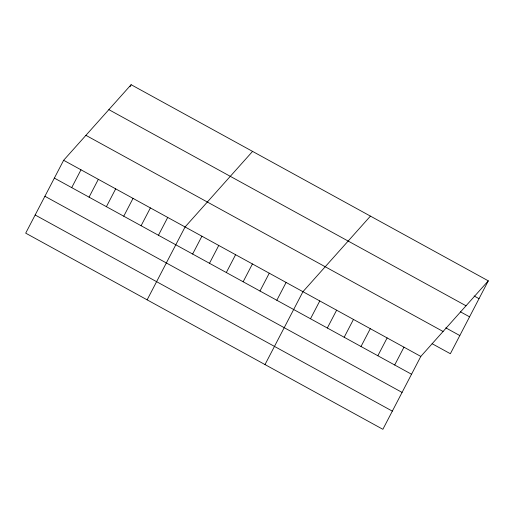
<?xml version="1.0" encoding="UTF-8"?>
<svg xmlns="http://www.w3.org/2000/svg" width="514" height="514" viewBox="0 0 514 514"><rect width="100%" height="100%" fill="white"/><g stroke="black" fill="none" stroke-linecap="round" stroke-linejoin="round"><path stroke-width="0.77" d="M63.64 160.278L25.7 233.157L382.872 429.299L420.812 356.42L488.3 280.843L131.128 84.701L63.64 160.278L420.812 356.42M71.709 187.623L80.987 169.806M130.061 86.757L131.128 84.701M89.057 197.151L98.335 179.328M106.404 206.679L115.682 188.856M123.752 216.208L133.03 198.385M141.099 225.736L150.377 207.913M158.447 235.258L167.725 217.441M147.139 299.842L185.079 226.963L252.567 151.392M192.634 254.032L201.912 236.209M209.474 263.284L218.752 245.461M226.314 272.529L235.592 254.706M243.148 281.775L252.425 263.952M259.988 291.02L269.265 273.197M276.828 300.266L286.105 282.443M265.006 364.567L302.945 291.695L370.433 216.118M310.501 318.764L319.779 300.941M327.341 328.009L336.619 310.186M344.181 337.255L353.459 319.432M361.014 346.5L370.292 328.677M377.854 355.746L387.132 337.929M394.694 364.998L403.972 347.175M488.3 280.843L450.36 353.722L432.12 343.705M474.114 295.974L479.022 298.666M108.859 109.643L466.031 305.785M460.441 311.831L469.565 316.836M445.786 327.848L459.818 335.558M85.909 135.336L443.081 331.479M54.362 178.101L411.534 374.243M44.904 196.264L402.076 392.413M35.158 214.987L392.33 411.129"/></g></svg>
